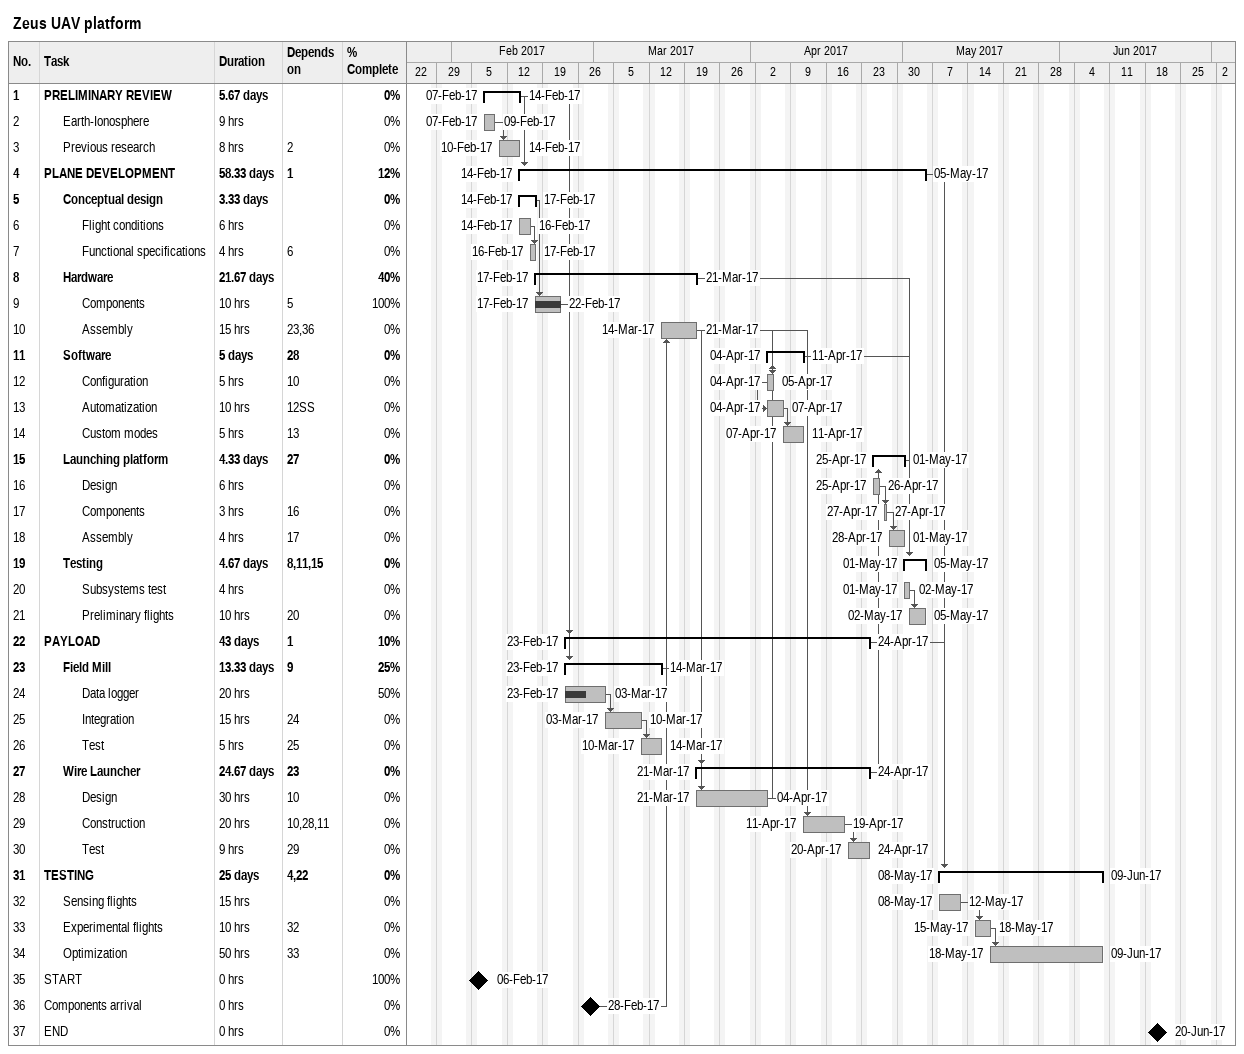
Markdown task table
Zeus UAV platform

| ID | Level | Task | Duration | Start | Finish | Predecessors | % complete |
|---|---|---|---|---|---|---|---|
| 1 | 1 | **PRELIMINARY REVIEW** | 5.67d | 2017-02-07 | 2017-02-14 |  | 0 |
| 2 | 2 | Earth-Ionosphere | 9h | 2017-02-07 | 2017-02-09 |  | 0 |
| 3 | 2 | Previous research | 8h | 2017-02-10 | 2017-02-14 | 2 | 0 |
| 4 | 1 | **PLANE DEVELOPMENT** | 58.33d | 2017-02-14 | 2017-05-05 | 1 | 12 |
| 5 | 2 | **Conceptual design** | 3.33d | 2017-02-14 | 2017-02-17 |  | 0 |
| 6 | 3 | Flight conditions | 6h | 2017-02-14 | 2017-02-16 |  | 0 |
| 7 | 3 | Functional specifications | 4h | 2017-02-16 | 2017-02-17 | 6 | 0 |
| 8 | 2 | **Hardware** | 21.67d | 2017-02-17 | 2017-03-21 |  | 40 |
| 9 | 3 | Components | 10h | 2017-02-17 | 2017-02-22 | 5 | 100 |
| 10 | 3 | Assembly | 15h | 2017-03-14 | 2017-03-21 | 23, 36 | 0 |
| 11 | 2 | **Software** | 5d | 2017-04-04 | 2017-04-11 | 28 | 0 |
| 12 | 3 | Configuration | 5h | 2017-04-04 | 2017-04-05 | 10 | 0 |
| 13 | 3 | Automatization | 10h | 2017-04-04 | 2017-04-07 | 12SS | 0 |
| 14 | 3 | Custom modes | 5h | 2017-04-07 | 2017-04-11 | 13 | 0 |
| 15 | 2 | **Launching platform** | 4.33d | 2017-04-25 | 2017-05-01 | 27 | 0 |
| 16 | 3 | Design | 6h | 2017-04-25 | 2017-04-26 |  | 0 |
| 17 | 3 | Components | 3h | 2017-04-27 | 2017-04-27 | 16 | 0 |
| 18 | 3 | Assembly | 4h | 2017-04-28 | 2017-05-01 | 17 | 0 |
| 19 | 2 | **Testing** | 4.67d | 2017-05-01 | 2017-05-05 | 8, 11, 15 | 0 |
| 20 | 3 | Subsystems test | 4h | 2017-05-01 | 2017-05-02 |  | 0 |
| 21 | 3 | Preliminary flights | 10h | 2017-05-02 | 2017-05-05 | 20 | 0 |
| 22 | 1 | **PAYLOAD** | 43d | 2017-02-23 | 2017-04-24 | 1 | 10 |
| 23 | 2 | **Field Mill** | 13.33d | 2017-02-23 | 2017-03-14 | 9 | 25 |
| 24 | 3 | Data logger | 20h | 2017-02-23 | 2017-03-03 |  | 50 |
| 25 | 3 | Integration | 15h | 2017-03-03 | 2017-03-10 | 24 | 0 |
| 26 | 3 | Test | 5h | 2017-03-10 | 2017-03-14 | 25 | 0 |
| 27 | 2 | **Wire Launcher** | 24.67d | 2017-03-21 | 2017-04-24 | 23 | 0 |
| 28 | 3 | Design | 30h | 2017-03-21 | 2017-04-04 | 10 | 0 |
| 29 | 3 | Construction | 20h | 2017-04-11 | 2017-04-19 | 10, 28, 11 | 0 |
| 30 | 3 | Test | 9h | 2017-04-20 | 2017-04-24 | 29 | 0 |
| 31 | 1 | **TESTING** | 25d | 2017-05-08 | 2017-06-09 | 4, 22 | 0 |
| 32 | 2 | Sensing flights | 15h | 2017-05-08 | 2017-05-12 |  | 0 |
| 33 | 2 | Experimental flights | 10h | 2017-05-15 | 2017-05-18 | 32 | 0 |
| 34 | 2 | Optimization | 50h | 2017-05-18 | 2017-06-09 | 33 | 0 |
| 35 | 1 | START | 0h | 2017-02-06 | 2017-02-06 |  | 100 |
| 36 | 1 | Components arrival | 0h | 2017-02-28 | 2017-02-28 |  | 0 |
| 37 | 1 | END | 0h | 2017-06-20 | 2017-06-20 |  | 0 |
